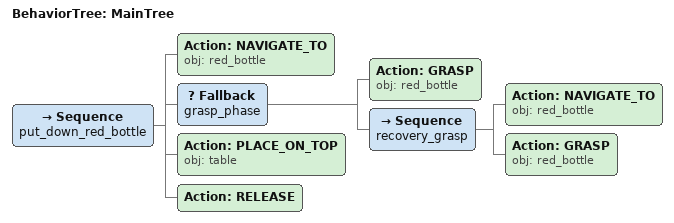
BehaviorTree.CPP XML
<root main_tree_to_execute="MainTree">
  <BehaviorTree ID="MainTree">
    <Sequence name="put_down_red_bottle">
      <!-- Approach red bottle -->
      <Action ID="NAVIGATE_TO" obj="red_bottle"/>

      <!-- Grasp with fallback recovery -->
      <Fallback name="grasp_phase">
        <Action ID="GRASP" obj="red_bottle"/>
        <Sequence name="recovery_grasp">
          <Action ID="NAVIGATE_TO" obj="red_bottle"/>
          <Action ID="GRASP" obj="red_bottle"/>
        </Sequence>
      </Fallback>

      <!-- Put down (place on top of table) -->
      <Action ID="PLACE_ON_TOP" obj="table"/>
      <Action ID="RELEASE"/>
    </Sequence>
  </BehaviorTree>
</root>
